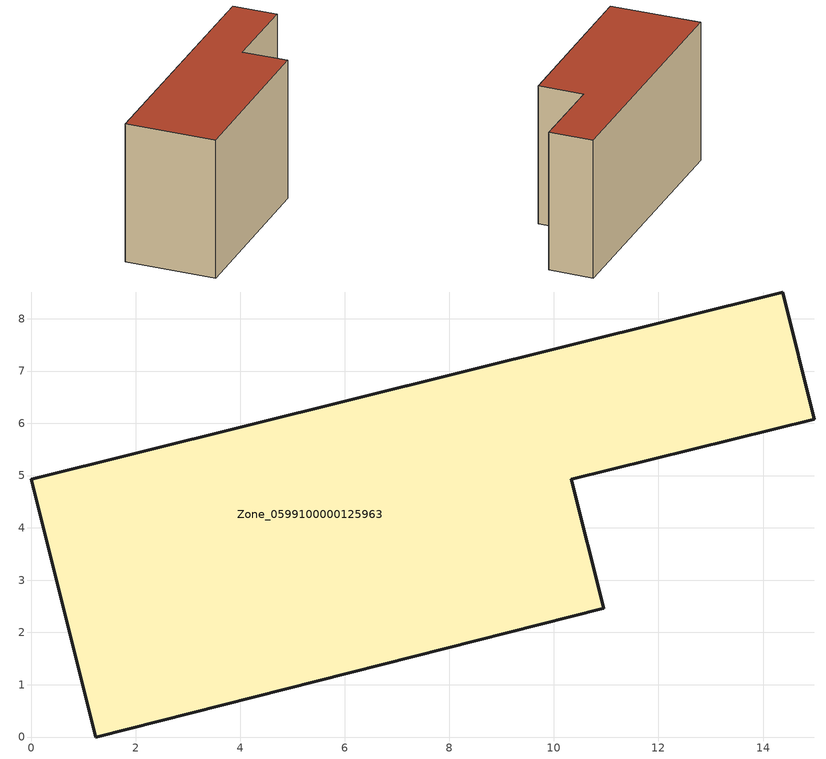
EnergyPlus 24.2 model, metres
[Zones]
Zone_0599100000125963
 floor ground (C_G): 0,4.93 14.37,8.51 14.98,6.08 10.33,4.93 10.95,2.46 1.23,0 z0
 wall outside (C_F): 1.23,0 10.95,2.46 10.33,4.93 14.98,6.08 14.37,8.51 0,4.93 1.23,0 z0:8.01
 roof outside (C_R): 14.37,8.51 0,4.93 1.23,0 10.95,2.46 10.33,4.93 14.98,6.08 z8.01
[BUILDING]
Pand.0599100000125963: North Axis=0; Terrain=City; Loads Convergence Tolerance Value=0.04; Temperature Convergence Tolerance Value=0.4; Solar Distribution=FullExterior; Maximum Number of Warmup Days=25; Minimum Number of Warmup Days=1
[Site:Location]
Rotterdam.The.Hague.AP_ZH_NLD Design_Conditions: Latitude=51.96; Longitude=4.45; Time Zone=1; Elevation=-4.5
[SITE:GROUNDTEMPERATURE:BUILDINGSURFACE]
18, 18, 18, 18, 18, 18, 18, 18, 18, 18, 18, 18
[MATERIAL] Thermal Absorptance=0.9; Solar Absorptance=0.7; Visible Absorptance=0.7
Name | Roughness | Thickness | Conductivity | Density | Specific Heat
G.TI.1975-1991 | MediumSmooth | 0.15 | 0.288461 | 540 | 1210
F.TI.1975-1991 | Rough | 0.3 | 0.230769 | 1920 | 840
R.TI.1975-1991 | MediumRough | 0.2 | 0.153846 | 1500 | 1000
[CONSTRUCTION]
C_G: G.TI.1975-1991
C_F: F.TI.1975-1991
C_R: R.TI.1975-1991
[ZONE]
Zone_0599100000125963: Type=1; Multiplier=1; Ceiling Height=Autocalculate; Volume=Autocalculate; Floor Area=autocalculate; Part of Total Floor Area=Yes
[ZONEINFILTRATION:DESIGNFLOWRATE]
Infil_Zone_0599100000125963: Zone or ZoneList or Space or SpaceList=Zone_0599100000125963; Schedule=AlwaysOn; Design Flow Rate Calculation Method=Flow/Area; Flow Rate per Floor Area=0.003; Constant Term Coefficient=1; Temperature Term Coefficient=0; Velocity Term Coefficient=0; Velocity Squared Term Coefficient=0
[HVACTEMPLATE:ZONE:IDEALLOADSAIRSYSTEM]
Zone_0599100000125963: Maximum Heating Supply Air Temperature=50; Minimum Cooling Supply Air Temperature=13; Maximum Heating Supply Air Humidity Ratio=0.0156; Minimum Cooling Supply Air Humidity Ratio=0.0077; Heating Limit=NoLimit; Cooling Limit=NoLimit; Dehumidification Control Type=ConstantSensibleHeatRatio; Cooling Sensible Heat Ratio=0.7; Dehumidification Setpoint=60; Humidification Control Type=None; Humidification Setpoint=30; Outdoor Air Method=None; Outdoor Air Flow Rate per Person=0.00944; Outdoor Air Flow Rate per Zone Floor Area=0; Outdoor Air Flow Rate per Zone=0; Demand Controlled Ventilation Type=None; Outdoor Air Economizer Type=NoEconomizer; Heat Recovery Type=None; Sensible Heat Recovery Effectiveness=0.7; Latent Heat Recovery Effectiveness=0.65
[ZONECONTROL:THERMOSTAT]
ThermostatControl_Zone_0599100000125963: Zone or ZoneList=Zone_0599100000125963; Control Type Schedule=DualSetpointControlType; Control 1=Thermostat_Zone_0599100000125963; Temperature Difference Between Cutout And Setpoint=0
[THERMOSTATSETPOINT:DUALSETPOINT]
Thermostat_Zone_0599100000125963: Heating Setpoint Temperature Schedule=HeatingSetpoint_Zone_0599100000125963; Cooling Setpoint Temperature Schedule=CoolingSetpoint_Zone_0599100000125963
[SCHEDULE:COMPACT]
HeatingSetpoint_Zone_0599100000125963: Through: 12/31, For: AllDays, Until: 24:00, 21
CoolingSetpoint_Zone_0599100000125963: Through: 12/31, For: AllDays, Until: 24:00, 24
DualSetpointControlType: Through: 12/31, For: AllDays, Until: 24:00, 4
AlwaysOn: Through: 12/31, For: AllDays, Until: 24:00, 1
